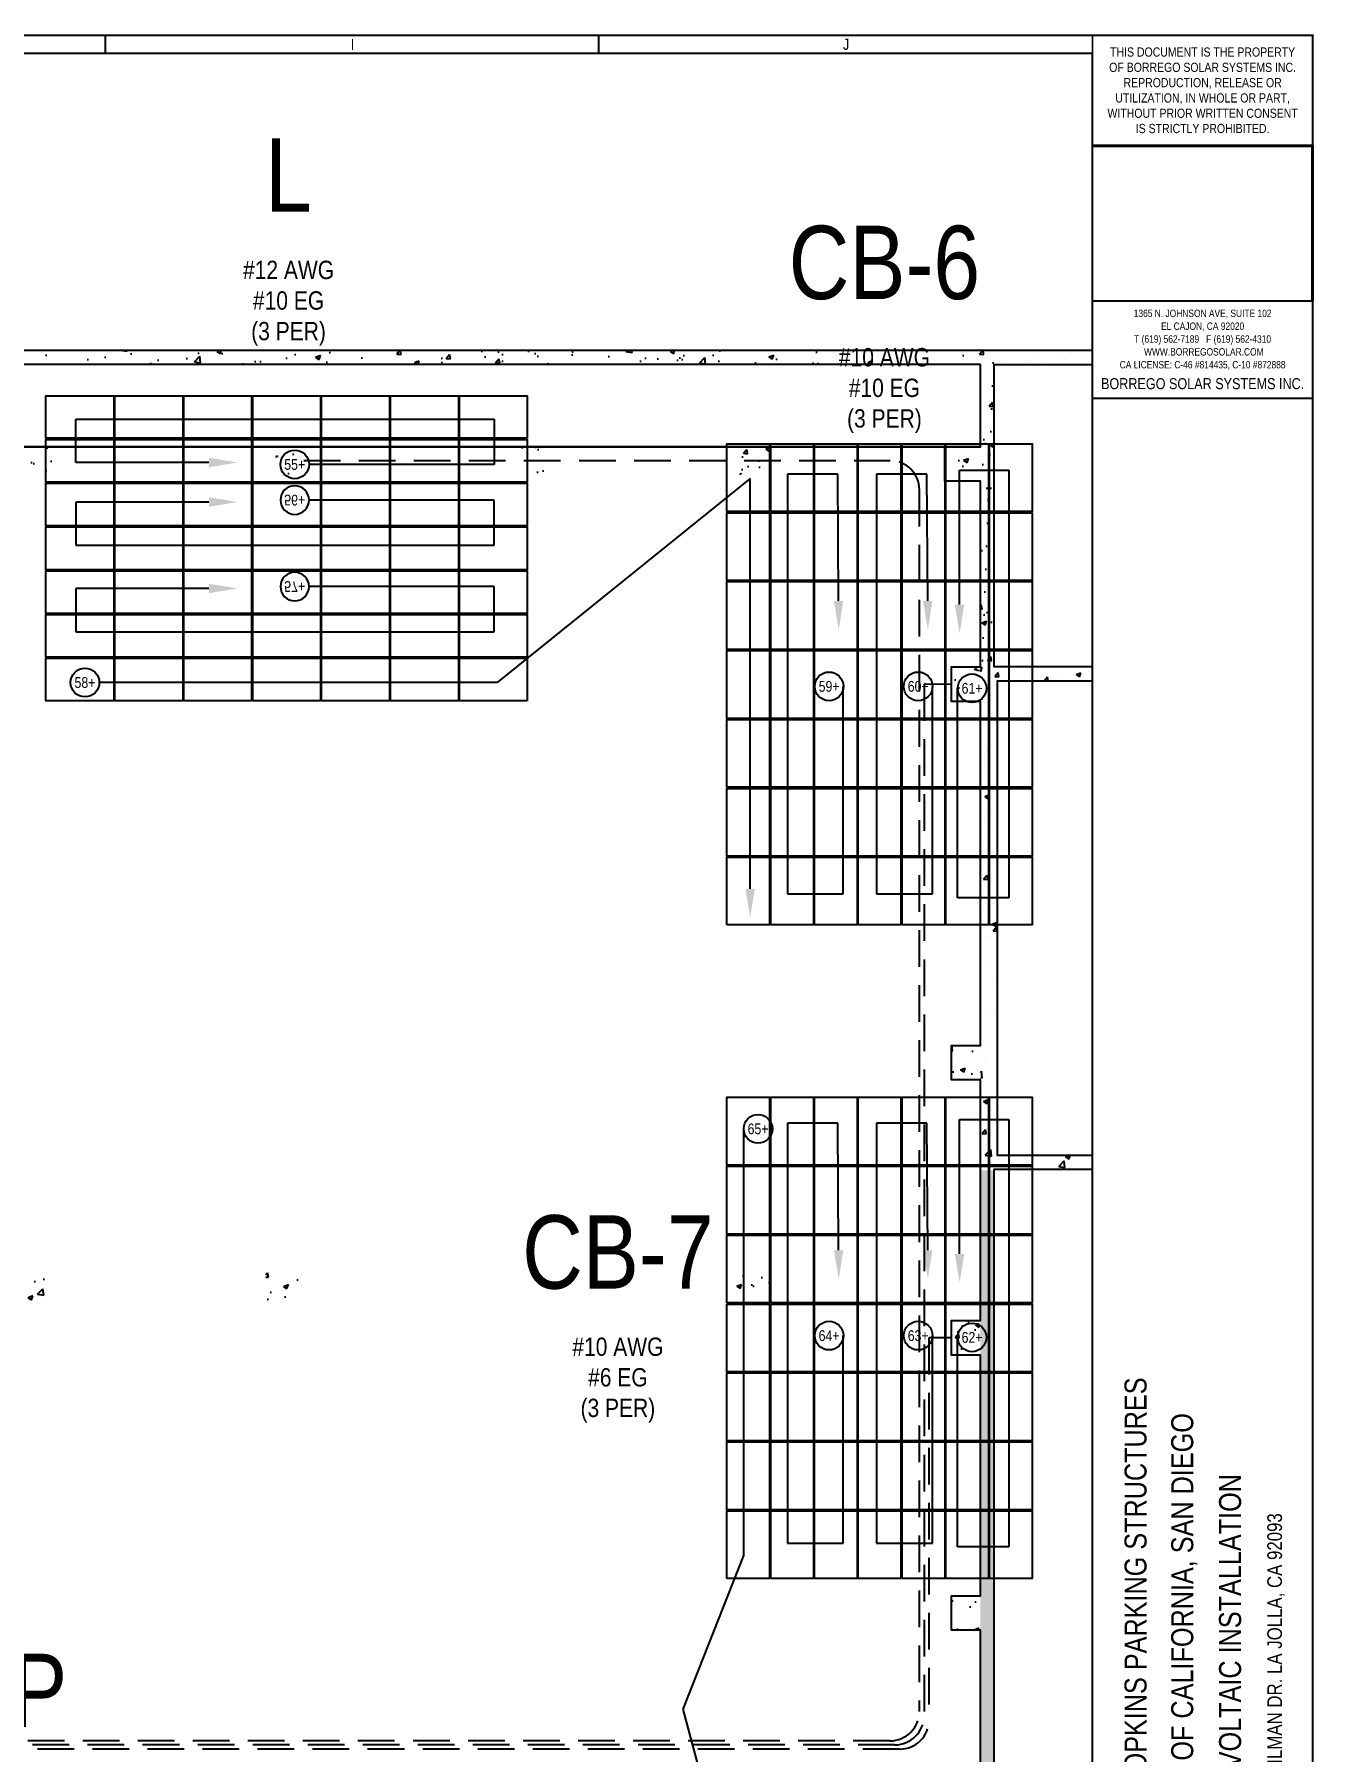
# Model space of a CAD drawing. Header units: inches. Extents: x 0.3 to 35.5, y 0.2 to 23.5.
# Drawn here: x 26.8 to 35.51, y 11.81 to 23.51 of the extents above; entities that cross this region are included whole.
import ezdxf
from ezdxf import colors
from ezdxf.entities.mleader import LeaderData, LeaderLine
from ezdxf.enums import TextEntityAlignment as Align
from ezdxf.math import Vec2, Vec3

# ---------------------------------------------------------------- set-up
doc = ezdxf.new("R2010")
doc.units = ezdxf.units.IN
doc.header["$MEASUREMENT"] = 0
doc.linetypes.add('HIDDEN', pattern=[0.375, 0.25, -0.125])
for name, color, linetype in [('$AUDIT_BAD_LAYER1', 7, 'Continuous'), ('772-1$0$A-AREA', 9, 'Continuous'), ('772-1$0$A-WALL-PATT', 8, 'Continuous'), ('A - Level 1', 7, 'Continuous'), ('AN - Text', 7, 'Continuous'), ('BS Title Block 24 x 36$0$TITLEBLOCK', 7, 'Continuous'), ('E-STRINGS', 62, 'Continuous'), ('MODULES', 1, 'Continuous')]:
    doc.layers.add(name, color=color, linetype=linetype)
doc.layers.add('E - Conduit', color=7, linetype='HIDDEN', lineweight=25)
doc.styles.add('Arial Narrow', font='ARIALN.TTF', dxfattribs={"height": 1})
doc.styles.add('Borrego', font='ARIALN.TTF')
doc.styles.add('Borrego 8th NO-ANNO', font='ARIALN.TTF')
doc.styles.add('BS Title Block 24 x 36$0$Borrego', font='ARIALN.TTF')
doc.styles.get("Standard").update_dxf_attribs({"font": 'ARIAL.TTF'})
picture_1 = doc.add_image_def('image1.tif', size_in_pixel=(1233, 872))
pattern_1 = [(50, (5.9374, 24.06752), (0.3362157, -0.029415), [0.0351563, -0.3867188]), (355, (5.9374, 24.06752), (-0.0650397, 0.35259), [0.028125, -0.309375]), (100.4514, (5.96543, 24.06507), (0.2711763, 0.3231748), [0.0298782, -0.3286604]), (46.1842, (5.9374, 24.16127), (0.500269, -0.077587), [0.052734, -0.580078]), (96.6356, (5.9791, 24.1548), (0.438123, 0.456618), [0.044817, -0.4929905]), (351.1842, (5.9374, 24.16127), (0.438123, 0.456618), [0.0421875, -0.4640625]), (21, (5.98428, 24.13783), (0.2798002, -0.1887276), [0.0351563, -0.3867188]), (326, (5.9843, 24.13783), (0.114054, 0.339914), [0.028125, -0.309375]), (71.4514, (6.0076, 24.1221), (0.3938544, 0.1511862), [0.0298782, -0.3286604]), (37.5, (5.93741, 24.06752), (0.00569993, 0.156044), [0, -0.305625, 0, -0.3140625, 0, -0.3105469]), (7.5, (5.93741, 24.06752), (0.12331385, 0.1848805), [0, -0.1790625, 0, -0.29859375, 0, -0.1183594]), (327.5, (5.83288, 24.06752), (0.25022927, -0.0105726), [0, -0.1171875, 0, -0.365625, 0, -0.4851563]), (317.5, (5.786, 24.06752), (0.2733685, 0.0469242), [0, -0.1523438, 0, -0.2428125, 0, -0.3445313])]
pattern_2 = [(50, (-7.09443, -6.13496), (0.3362157, -0.029415), [0.0351563, -0.3867188]), (355, (-7.09443, -6.13496), (-0.0650397, 0.35259), [0.028125, -0.309375]), (100.4514, (-7.06642, -6.1374), (0.2711763, 0.3231748), [0.0298782, -0.3286604]), (46.1842, (-7.09443, -6.0412), (0.5002692, -0.077587), [0.0527344, -0.580078]), (96.6356, (-7.05275, -6.0477), (0.438123, 0.456618), [0.0448173, -0.4929905]), (351.1842, (-7.09443, -6.0412), (0.438123, 0.456618), [0.0421875, -0.4640625]), (21, (-7.04756, -6.06465), (0.2798002, -0.1887276), [0.0351563, -0.3867188]), (326, (-7.04756, -6.06465), (0.114054, 0.339914), [0.028125, -0.309375]), (71.4514, (-7.02424, -6.08038), (0.3938544, 0.1511862), [0.0298782, -0.3286604]), (37.5, (-7.09443, -6.13496), (0.00569993, 0.156044), [0, -0.305625, 0, -0.3140625, 0, -0.3105469]), (7.5, (-7.09443, -6.13496), (0.12331385, 0.1848805), [0, -0.1790625, 0, -0.29859375, 0, -0.1183594]), (327.5, (-7.19897, -6.13496), (0.25022927, -0.0105726), [0, -0.1171875, 0, -0.365625, 0, -0.48515625]), (317.5, (-7.24584, -6.13496), (0.2733685, 0.0469242), [0, -0.1523438, 0, -0.2428125, 0, -0.3445313])]

# ---------------------------------------------------------------- blocks, each defined once
blk = doc.blocks.new('_TagCircle')
at = {"layer": 'E-STRINGS', "linetype": 'ByBlock', "lineweight": -2}
blk.add_circle((0, 0), 0.125, dxfattribs=at)
at = {"layer": 'E-STRINGS', "style": 'Arial Narrow'}
blk.add_attdef('TAGNUMBER', text='', height=0.09375, dxfattribs=at).set_placement((0, -0.046875), align=Align.CENTER)
blk = doc.blocks.new('*E147')
at = {"layer": '772-1$0$A-WALL-PATT'}
h = blk.add_hatch(dxfattribs=at)
h.set_pattern_fill('AR-CONC', color=256, scale=0.046875, style=0)
h.set_pattern_definition(pattern_1)
h.paths.add_polyline_path([(32.07, 20.879), (25.16, 20.879), (25.16, 20.785), (32.07, 20.785)])
h = blk.add_hatch(dxfattribs=at)
h.set_pattern_fill('AR-CONC', color=256, scale=0.046875, style=0)
h.set_pattern_definition(pattern_1)
h.paths.add_polyline_path([(32.07, 20.778), (31.977, 20.778), (31.977, 18.73), (32.07, 18.73)])
h = blk.add_hatch(dxfattribs=at)
h.set_pattern_fill('AR-CONC', color=256, scale=0.046875, style=0)
h.set_pattern_definition(pattern_2)
h.paths.add_polyline_path([(25.414, 20.223), (25.414, 20.035), (25.648, 20.035), (25.648, 20.223)])
h = blk.add_hatch(dxfattribs=at)
h.set_pattern_fill('AR-CONC', color=256, scale=0.046875, style=0)
h.set_pattern_definition(pattern_2)
h.paths.add_polyline_path([(27.367, 20.035), (27.367, 20.223), (27.133, 20.223), (27.133, 20.035)])
h = blk.add_hatch(dxfattribs=at)
h.set_pattern_fill('AR-CONC', color=256, scale=0.046875, style=0)
h.set_pattern_definition(pattern_2)
h.paths.add_polyline_path([(28.852, 20.035), (29.086, 20.035), (29.086, 20.223), (28.852, 20.223)])
h = blk.add_hatch(dxfattribs=at)
h.set_pattern_fill('AR-CONC', color=256, scale=0.046875, style=0)
h.set_pattern_definition(pattern_2)
h.paths.add_polyline_path([(30.305, 20.223), (30.305, 20.035), (30.539, 20.035), (30.539, 20.223)])
h = blk.add_hatch(dxfattribs=at)
h.set_pattern_fill('AR-CONC', color=256, scale=0.046875, style=0)
h.set_pattern_definition(pattern_2)
h.paths.add_polyline_path([(31.734, 19.988), (31.969, 19.988), (31.969, 20.223), (31.734, 20.223)])
h = blk.add_hatch(dxfattribs=at)
h.set_pattern_fill('AR-CONC', color=256, scale=0.046875, style=0)
h.set_pattern_definition(pattern_2)
h.paths.add_polyline_path([(31.969, 18.723), (31.781, 18.723), (31.781, 18.488), (31.969, 18.488)])
h = blk.add_hatch(dxfattribs=at)
h.set_pattern_fill('AR-CONC', color=256, scale=0.046875, style=0)
h.set_pattern_definition(pattern_2)
h.paths.add_polyline_path([(31.781, 15.91), (31.969, 15.91), (31.969, 16.145), (31.781, 16.145)])
h = blk.add_hatch(dxfattribs=at)
h.set_pattern_fill('AR-CONC', color=256, scale=0.046875, style=0)
h.set_pattern_definition(pattern_1)
edge = h.paths.add_edge_path()
edge.add_line((32.07, 15.293), (32.07, 3.926))
edge.add_line((32.07, 3.926), (31.977, 3.926))
edge.add_line((31.977, 3.926), (31.977, 15.293))
h = blk.add_hatch(dxfattribs=at)
h.set_pattern_fill('AR-CONC', color=256, scale=0.046875, style=0)
h.set_pattern_definition(pattern_2)
h.paths.add_polyline_path([(25.438, 14.41), (25.625, 14.41), (25.625, 14.598), (25.438, 14.598)])
h = blk.add_hatch(dxfattribs=at)
h.set_pattern_fill('AR-CONC', color=256, scale=0.046875, style=0)
h.set_pattern_definition(pattern_2)
h.paths.add_polyline_path([(27.391, 14.41), (27.391, 14.598), (27.109, 14.598), (27.109, 14.41)])
h = blk.add_hatch(dxfattribs=at)
h.set_pattern_fill('AR-CONC', color=256, scale=0.046875, style=0)
h.set_pattern_definition(pattern_2)
h.paths.add_polyline_path([(30.563, 14.41), (30.563, 14.598), (30.281, 14.598), (30.281, 14.41)])
h = blk.add_hatch(dxfattribs=at)
h.set_pattern_fill('AR-CONC', color=256, scale=0.046875, style=0)
h.set_pattern_definition(pattern_2)
h.paths.add_polyline_path([(31.969, 14.27), (31.781, 14.27), (31.781, 14.035), (31.969, 14.035)])
h = blk.add_hatch(dxfattribs=at)
h.set_pattern_fill('AR-CONC', color=256, scale=0.046875, style=0)
h.set_pattern_definition(pattern_2)
h.paths.add_polyline_path([(31.781, 12.395), (31.781, 12.16), (31.969, 12.16), (31.969, 12.395)])
at = {"layer": '772-1$0$A-AREA', "elevation": 0}
for points in [[(32.741, 20.879), (2.25, 20.879)], [(0, 2.504), (27.242, 2.504), (27.242, 3.043), (30.563, 3.043), (30.563, 4.684), (30.539, 4.684), (30.539, 4.824), (31.781, 4.824), (31.781, 4.66), (32.07, 4.66), (32.07, 15.301), (32.741, 15.301)], [(32.741, 18.723), (32.07, 18.723), (32.07, 20.785), (32.741, 20.785)], [(31.977, 10.52), (31.977, 12.16), (31.781, 12.16), (31.781, 12.395), (31.977, 12.395), (31.977, 14.035), (31.781, 14.035), (31.781, 14.27), (31.977, 14.27), (31.977, 15.91), (31.781, 15.91), (31.781, 16.145), (31.977, 16.145), (31.977, 18.488), (31.781, 18.488), (31.781, 18.723), (31.977, 18.723), (31.977, 19.988), (31.734, 19.988), (31.734, 20.223), (31.977, 20.223), (31.977, 20.223), (23.672, 20.223)], [(32.741, 15.395), (32.094, 15.395), (32.094, 18.629), (32.741, 18.629)]]:
    blk.add_lwpolyline(points, dxfattribs=at)
blk.add_lwpolyline([(18.198, 20.785), (18.149, 20.223), (31.977, 20.223), (31.977, 20.785)], close=True, dxfattribs=at)
at = {"layer": '772-1$0$A-WALL-PATT'}
for p, q in [((32.36, 20.833, 0), (32.36, 20.833, 0)), ((32.597, 20.863, 0), (32.597, 20.863, 0)), ((32.67, 20.847, 0), (32.67, 20.847, 0)), ((32.119, 20.8, 0), (32.119, 20.8, 0)), ((32.323, 20.795, 0), (32.323, 20.795, 0)), ((32.397, 20.8, 0), (32.397, 20.8, 0)), ((32.501, 20.819, 0), (32.501, 20.819, 0)), ((31.977, 18.716, 0), (31.988, 18.721, 0)), ((31.977, 18.694, 0), (31.979, 18.693, 0)), ((31.979, 18.693, 0), (31.988, 18.721, 0)), ((32.04, 18.616, 0), (32.04, 18.616, 0)), ((32.075, 18.659, 0), (32.098, 18.686, 0)), ((32.075, 18.659, 0), (32.103, 18.656, 0)), ((32.103, 18.656, 0), (32.098, 18.686, 0)), ((32.28, 18.649, 0), (32.28, 18.649, 0)), ((32.411, 18.629, 0), (32.434, 18.656, 0)), ((32.411, 18.629, 0), (32.415, 18.629, 0)), ((32.439, 18.629, 0), (32.434, 18.656, 0)), ((32.517, 18.679, 0), (32.517, 18.679, 0)), ((32.629, 18.671, 0), (32.662, 18.683, 0)), ((32.629, 18.671, 0), (32.653, 18.655, 0)), ((32.653, 18.655, 0), (32.662, 18.683, 0)), ((32.671, 18.649, 0), (32.671, 18.649, 0)), ((32.046, 18.531, 0), (32.046, 18.531, 0)), ((32.08, 18.571, 0), (32.08, 18.571, 0)), ((32.006, 18.481, 0), (32.006, 18.481, 0)), ((32.034, 18.46, 0), (32.034, 18.46, 0)), ((32.028, 18.304, 0), (32.028, 18.304, 0)), ((32.023, 18.148, 0), (32.023, 18.148, 0)), ((32.024, 18.168, 0), (32.024, 18.168, 0)), ((32.006, 18.055, 0), (32.006, 18.055, 0)), ((32.013, 18.105, 0), (32.013, 18.105, 0)), ((32.017, 17.992, 0), (32.017, 17.992, 0)), ((32, 17.886, 0), (32, 17.886, 0)), ((32.005, 17.888, 0), (32.005, 17.888, 0)), ((32.007, 17.84, 0), (32.04, 17.852, 0)), ((32.007, 17.84, 0), (32.031, 17.824, 0)), ((32.011, 17.836, 0), (32.011, 17.836, 0)), ((32.031, 17.824, 0), (32.04, 17.852, 0)), ((32.005, 17.68, 0), (32.005, 17.68, 0)), ((32.054, 17.724, 0), (32.054, 17.724, 0)), ((32.022, 17.574, 0), (32.022, 17.574, 0)), ((32.079, 17.617, 0), (32.079, 17.617, 0)), ((32, 17.524, 0), (32, 17.524, 0)), ((31.986, 17.379, 0), (31.986, 17.379, 0)), ((31.994, 17.367, 0), (31.994, 17.367, 0)), ((31.98, 17.209, 0), (31.98, 17.209, 0)), ((31.988, 17.211, 0), (31.988, 17.211, 0)), ((31.999, 17.278, 0), (32.022, 17.305, 0)), ((31.999, 17.278, 0), (32.027, 17.275, 0)), ((32.003, 17.294, 0), (32.003, 17.294, 0)), ((32.027, 17.275, 0), (32.022, 17.305, 0)), ((31.983, 17.055, 0), (31.983, 17.055, 0)), ((31.993, 17.076, 0), (31.993, 17.076, 0)), ((32.021, 16.98, 0), (32.021, 16.98, 0)), ((32.059, 16.971, 0), (32.092, 16.984, 0)), ((32.059, 16.971, 0), (32.082, 16.956, 0)), ((32.082, 16.956, 0), (32.092, 16.984, 0)), ((31.977, 16.899, 0), (31.977, 16.899, 0)), ((32.028, 16.878, 0), (32.028, 16.878, 0)), ((32.051, 16.89, 0), (32.051, 16.89, 0)), ((32.064, 16.925, 0), (32.087, 16.952, 0)), ((32.064, 16.925, 0), (32.092, 16.923, 0)), ((32.092, 16.923, 0), (32.087, 16.952, 0)), ((31.977, 16.643, 0), (31.978, 16.644, 0)), ((31.977, 16.64, 0), (31.978, 16.644, 0)), ((32.002, 16.701, 0), (32.002, 16.701, 0)), ((32.059, 16.588, 0), (32.059, 16.588, 0)), ((32.078, 16.547, 0), (32.078, 16.547, 0)), ((32.02, 16.387, 0), (32.02, 16.387, 0)), ((32.072, 16.378, 0), (32.072, 16.378, 0)), ((32.026, 16.162, 0), (32.026, 16.162, 0)), ((32, 16.107, 0), (32, 16.107, 0)), ((32.003, 16.031, 0), (32.003, 16.031, 0)), ((31.977, 15.96, 0), (31.985, 15.969, 0)), ((31.977, 15.926, 0), (31.99, 15.924, 0)), ((31.99, 15.924, 0), (31.985, 15.969, 0)), ((31.997, 15.763, 0), (32.03, 15.775, 0)), ((31.997, 15.763, 0), (32.02, 15.747, 0)), ((32.018, 15.793, 0), (32.018, 15.793, 0)), ((32.02, 15.747, 0), (32.03, 15.775, 0)), ((32.052, 15.7, 0), (32.052, 15.7, 0)), ((31.988, 15.544, 0), (32.011, 15.571, 0)), ((32.016, 15.542, 0), (32.011, 15.571, 0)), ((32.091, 15.674, 0), (32.091, 15.674, 0)), ((31.988, 15.544, 0), (32.016, 15.542, 0)), ((31.999, 15.514, 0), (31.999, 15.514, 0)), ((32.046, 15.531, 0), (32.046, 15.531, 0)), ((31.998, 15.436, 0), (31.998, 15.436, 0)), ((32.01, 15.396, 0), (32.047, 15.435, 0)), ((32.01, 15.396, 0), (32.052, 15.39, 0)), ((32.052, 15.39, 0), (32.047, 15.435, 0)), ((32.1, 15.369, 0), (32.1, 15.369, 0)), ((32.161, 15.372, 0), (32.161, 15.372, 0)), ((32.511, 15.319, 0), (32.547, 15.357, 0)), ((32.552, 15.312, 0), (32.547, 15.357, 0)), ((32.556, 15.385, 0), (32.58, 15.395, 0)), ((32.556, 15.385, 0), (32.58, 15.37, 0)), ((32.58, 15.37, 0), (32.588, 15.395, 0)), ((32.511, 15.319, 0), (32.552, 15.312, 0))]:
    blk.add_line(p, q, dxfattribs=at)
blk = doc.blocks.new('BS Title Block 24 x 36')
at = {"layer": 'BS Title Block 24 x 36$0$TITLEBLOCK'}
blk.add_line((-1.5, 23.25), (-1.5, 23.25), dxfattribs=at)
at = {"layer": 'BS Title Block 24 x 36$0$TITLEBLOCK', "const_width": 0.0125}
for points in [[(-1.5, 0), (0, 0), (0, 23.25), (-1.5, 23.25)], [(0, 0), (-1.5, 0), (-1.5, 23.25), (0, 23.25)]]:
    blk.add_lwpolyline(points, close=True, dxfattribs=at)
for points in [[(-1.5, 22.5), (0, 22.5)], [(-1.5, 21.439), (0, 21.439)], [(-1.5, 20.777), (0, 20.777)]]:
    blk.add_lwpolyline(points, dxfattribs=at)
at = {"layer": 'BS Title Block 24 x 36$0$TITLEBLOCK', "insert": (-0.75, 22.875), "char_height": 0.0625, "width": 1.34656, "attachment_point": 5, "style": 'BS Title Block 24 x 36$0$Borrego'}
blk.add_mtext('THIS DOCUMENT IS THE PROPERTY OF BORREGO SOLAR SYSTEMS INC. REPRODUCTION, RELEASE OR UTILIZATION, IN WHOLE OR PART, WITHOUT PRIOR WRITTEN CONSENT IS STRICTLY PROHIBITED.', dxfattribs=at)
at = {"layer": 'BS Title Block 24 x 36$0$TITLEBLOCK', "line_spacing_factor": 1.05, "style": 'BS Title Block 24 x 36$0$Borrego'}
for s, insert, char_height, width, attachment_point in [('1365 N. JOHNSON AVE, SUITE 102\\PEL CAJON, CA 92020\\PT (619) 562-7189   F (619) 562-4310\\P WWW.BORREGOSOLAR.COM\\PCA LICENSE: C-46 #814435, C-10 #872888  ', (-0.75, 21.176), 0.05, 1.5, 5), ('BORREGO SOLAR SYSTEMS INC.', (-0.75, 20.914), 0.075, 1.75, 2)]:
    blk.add_mtext(s, dxfattribs=dict(at, insert=insert, char_height=char_height, width=width, attachment_point=attachment_point))
at = {"layer": 'BS Title Block 24 x 36$0$TITLEBLOCK', "width": 4.25, "attachment_point": 5, "rotation": 90, "style": 'BS Title Block 24 x 36$0$Borrego'}
for s, insert, char_height in [('GILMAN AND HOPKINS PARKING STRUCTURES', (-1.206, 12.139), 0.15), ('UNIVERSITY OF CALIFORNIA, SAN DIEGO', (-0.875, 12.139), 0.15), ('PHOTOVOLTAIC INSTALLATION', (-0.562, 12.139), 0.15), ('9500 GILMAN DR. LA JOLLA, CA 92093', (-0.25, 12.139), 0.1)]:
    blk.add_mtext(s, dxfattribs=dict(at, insert=insert, char_height=char_height))
image = blk.add_image(picture_1, insert=(-1.5, 21.439), size_in_units=(1.493, 1.056))
image.dxf.flags = 7
at = {"layer": 'BS Title Block 24 x 36$0$TITLEBLOCK'}
image = blk.add_image(picture_1, insert=(-1.5, 21.439), size_in_units=(1.5, 1.061), dxfattribs=at)
image.dxf.flags = 11
blk = doc.blocks.new('Border 24 x 36')
at = {"layer": '$AUDIT_BAD_LAYER1'}
for p, q in [((27.4, 23.5), (27.4, 23.625)), ((30.762, 23.5), (30.762, 23.625)), ((34.125, 23.5), (0.5, 23.5))]:
    blk.add_line(p, q, dxfattribs=at)
at = {"layer": '$AUDIT_BAD_LAYER1', "const_width": 0.0125}
blk.add_lwpolyline([(0.375, 0.375), (35.625, 0.375), (35.625, 23.625), (0.375, 23.625)], close=True, dxfattribs=at)
at = {"layer": '$AUDIT_BAD_LAYER1', "char_height": 0.075, "width": 0.18967, "attachment_point": 5, "style": 'Borrego'}
for s, insert in [('I', (29.083, 23.563)), ('J', (32.446, 23.563))]:
    blk.add_mtext(s, dxfattribs=dict(at, insert=insert))

msp = doc.modelspace()

# ---------------------------------------------------------------- linework, layer by layer
at = {"layer": 'AN - Text', "linetype": 'Continuous'}
msp.add_lwpolyline([(0.381, 0.256), (34.006, 0.256), (34.006, 23.381), (0.381, 23.381)], close=True, dxfattribs=at)
at = {"layer": 'E - Conduit'}
for p, q in [((28.632, 20.608, 0), (32.626, 20.608, 0)), ((32.825, 20.409, 0), (32.825, 12.085, 0)), ((33.046, 19.083), (32.859, 19.085, 0)), ((32.859, 19.085, 0), (32.859, 12.058, 0)), ((33.046, 14.632, 0), (32.891, 14.632, 0)), ((32.891, 14.632, 0), (32.891, 12.029, 0)), ((32.692, 11.829, 0), (8.426, 11.829, 0)), ((32.659, 11.859, 0), (8.449, 11.859, 0)), ((32.626, 11.885, 0), (11.209, 11.885, 0))]:
    msp.add_line(p, q, dxfattribs=at)
for centre, start, end in [((32.626, 20.409, 0), 0, 90), ((32.626, 12.085, 0), 270, 0), ((32.659, 12.058, 0), 270, 0), ((32.692, 12.029, 0), 270, 0)]:
    msp.add_arc(centre, 0.2, start, end, dxfattribs=at)
at = {"layer": 'MODULES', "elevation": 0}
for points in [[(27.337, 20.76), (26.875, 20.76), (26.875, 21.05), (27.337, 21.05)], [(27.807, 20.76), (27.345, 20.76), (27.345, 21.05), (27.807, 21.05)], [(28.276, 20.76), (27.814, 20.76), (27.814, 21.05), (28.276, 21.05)], [(28.746, 20.76), (28.284, 20.76), (28.284, 21.05), (28.746, 21.05)], [(29.215, 20.76), (28.753, 20.76), (28.753, 21.05), (29.215, 21.05)], [(29.685, 20.76), (29.223, 20.76), (29.223, 21.05), (29.685, 21.05)], [(30.154, 20.76), (29.693, 20.76), (29.693, 21.05), (30.154, 21.05)], [(27.337, 20.462), (26.875, 20.462), (26.875, 20.752), (27.337, 20.752)], [(27.807, 20.462), (27.345, 20.462), (27.345, 20.752), (27.807, 20.752)], [(28.276, 20.462), (27.814, 20.462), (27.814, 20.752), (28.276, 20.752)], [(28.746, 20.462), (28.284, 20.462), (28.284, 20.752), (28.746, 20.752)], [(29.215, 20.462), (28.753, 20.462), (28.753, 20.752), (29.215, 20.752)], [(29.685, 20.462), (29.223, 20.462), (29.223, 20.752), (29.685, 20.752)], [(30.154, 20.462), (29.693, 20.462), (29.693, 20.752), (30.154, 20.752)], [(27.337, 20.163), (26.875, 20.163), (26.875, 20.454), (27.337, 20.454)], [(27.807, 20.163), (27.345, 20.163), (27.345, 20.454), (27.807, 20.454)], [(28.276, 20.163), (27.814, 20.163), (27.814, 20.454), (28.276, 20.454)], [(28.746, 20.163), (28.284, 20.163), (28.284, 20.454), (28.746, 20.454)], [(29.215, 20.163), (28.753, 20.163), (28.753, 20.454), (29.215, 20.454)], [(29.685, 20.163), (29.223, 20.163), (29.223, 20.454), (29.685, 20.454)], [(30.154, 20.163), (29.693, 20.163), (29.693, 20.454), (30.154, 20.454)], [(27.337, 19.865), (26.875, 19.865), (26.875, 20.156), (27.337, 20.156)], [(27.807, 19.865), (27.345, 19.865), (27.345, 20.156), (27.807, 20.156)], [(28.276, 19.865), (27.814, 19.865), (27.814, 20.156), (28.276, 20.156)], [(28.746, 19.865), (28.284, 19.865), (28.284, 20.156), (28.746, 20.156)], [(29.215, 19.865), (28.753, 19.865), (28.753, 20.156), (29.215, 20.156)], [(29.685, 19.865), (29.223, 19.865), (29.223, 20.156), (29.685, 20.156)], [(30.154, 19.865), (29.693, 19.865), (29.693, 20.156), (30.154, 20.156)], [(27.337, 19.567), (26.875, 19.567), (26.875, 19.857), (27.337, 19.857)], [(27.807, 19.567), (27.345, 19.567), (27.345, 19.857), (27.807, 19.857)], [(28.276, 19.567), (27.814, 19.567), (27.814, 19.857), (28.276, 19.857)], [(28.746, 19.567), (28.284, 19.567), (28.284, 19.857), (28.746, 19.857)], [(29.215, 19.567), (28.753, 19.567), (28.753, 19.857), (29.215, 19.857)], [(29.685, 19.567), (29.223, 19.567), (29.223, 19.857), (29.685, 19.857)], [(30.154, 19.567), (29.693, 19.567), (29.693, 19.857), (30.154, 19.857)], [(27.337, 19.269), (26.875, 19.269), (26.875, 19.559), (27.337, 19.559)], [(27.807, 19.269), (27.345, 19.269), (27.345, 19.559), (27.807, 19.559)], [(28.276, 19.269), (27.814, 19.269), (27.814, 19.559), (28.276, 19.559)], [(28.746, 19.269), (28.284, 19.269), (28.284, 19.559), (28.746, 19.559)], [(29.215, 19.269), (28.753, 19.269), (28.753, 19.559), (29.215, 19.559)], [(29.685, 19.269), (29.223, 19.269), (29.223, 19.559), (29.685, 19.559)], [(30.154, 19.269), (29.693, 19.269), (29.693, 19.559), (30.154, 19.559)], [(27.337, 18.971), (26.875, 18.971), (26.875, 19.261), (27.337, 19.261)], [(27.807, 18.971), (27.345, 18.971), (27.345, 19.261), (27.807, 19.261)], [(28.276, 18.971), (27.814, 18.971), (27.814, 19.261), (28.276, 19.261)], [(28.746, 18.971), (28.284, 18.971), (28.284, 19.261), (28.746, 19.261)], [(29.215, 18.971), (28.753, 18.971), (28.753, 19.261), (29.215, 19.261)], [(29.685, 18.971), (29.223, 18.971), (29.223, 19.261), (29.685, 19.261)], [(30.154, 18.971), (29.693, 18.971), (29.693, 19.261), (30.154, 19.261)]]:
    msp.add_lwpolyline(points, close=True, dxfattribs=at)
at = {"layer": 'MODULES'}
for points in [[(31.515, 20.261), (31.515, 20.723), (31.806, 20.723), (31.806, 20.261)], [(31.814, 20.261), (31.814, 20.723), (32.104, 20.723), (32.104, 20.261)], [(32.112, 20.261), (32.112, 20.723), (32.402, 20.723), (32.402, 20.261)], [(32.41, 20.261), (32.41, 20.723), (32.7, 20.723), (32.7, 20.261)], [(32.708, 20.261), (32.708, 20.723), (32.999, 20.723), (32.999, 20.261)], [(33.006, 20.261), (33.006, 20.723), (33.297, 20.723), (33.297, 20.261)], [(33.305, 20.261), (33.305, 20.723), (33.595, 20.723), (33.595, 20.261)], [(31.515, 19.792), (31.515, 20.253), (31.806, 20.253), (31.806, 19.792)], [(31.814, 19.792), (31.814, 20.253), (32.104, 20.253), (32.104, 19.792)], [(32.112, 19.792), (32.112, 20.253), (32.402, 20.253), (32.402, 19.792)], [(32.41, 19.792), (32.41, 20.253), (32.7, 20.253), (32.7, 19.792)], [(32.708, 19.792), (32.708, 20.253), (32.999, 20.253), (32.999, 19.792)], [(33.006, 19.792), (33.006, 20.253), (33.297, 20.253), (33.297, 19.792)], [(33.305, 19.792), (33.305, 20.253), (33.595, 20.253), (33.595, 19.792)], [(31.515, 19.322), (31.515, 19.784), (31.806, 19.784), (31.806, 19.322)], [(31.814, 19.322), (31.814, 19.784), (32.104, 19.784), (32.104, 19.322)], [(32.112, 19.322), (32.112, 19.784), (32.402, 19.784), (32.402, 19.322)], [(32.41, 19.322), (32.41, 19.784), (32.7, 19.784), (32.7, 19.322)], [(32.708, 19.322), (32.708, 19.784), (32.999, 19.784), (32.999, 19.322)], [(33.006, 19.322), (33.006, 19.784), (33.297, 19.784), (33.297, 19.322)], [(33.305, 19.322), (33.305, 19.784), (33.595, 19.784), (33.595, 19.322)], [(31.515, 18.852), (31.515, 19.314), (31.806, 19.314), (31.806, 18.852)], [(31.814, 18.852), (31.814, 19.314), (32.104, 19.314), (32.104, 18.852)], [(32.112, 18.852), (32.112, 19.314), (32.402, 19.314), (32.402, 18.852)], [(32.41, 18.852), (32.41, 19.314), (32.7, 19.314), (32.7, 18.852)], [(32.708, 18.852), (32.708, 19.314), (32.999, 19.314), (32.999, 18.852)], [(33.006, 18.852), (33.006, 19.314), (33.297, 19.314), (33.297, 18.852)], [(33.305, 18.852), (33.305, 19.314), (33.595, 19.314), (33.595, 18.852)], [(31.515, 18.383), (31.515, 18.845), (31.806, 18.845), (31.806, 18.383)], [(31.814, 18.383), (31.814, 18.845), (32.104, 18.845), (32.104, 18.383)], [(32.112, 18.383), (32.112, 18.845), (32.402, 18.845), (32.402, 18.383)], [(32.41, 18.383), (32.41, 18.845), (32.7, 18.845), (32.7, 18.383)], [(32.708, 18.383), (32.708, 18.845), (32.999, 18.845), (32.999, 18.383)], [(33.006, 18.383), (33.006, 18.845), (33.297, 18.845), (33.297, 18.383)], [(33.305, 18.383), (33.305, 18.845), (33.595, 18.845), (33.595, 18.383)], [(31.515, 17.913), (31.515, 18.375), (31.806, 18.375), (31.806, 17.913)], [(31.814, 17.913), (31.814, 18.375), (32.104, 18.375), (32.104, 17.913)], [(32.112, 17.913), (32.112, 18.375), (32.402, 18.375), (32.402, 17.913)], [(32.41, 17.913), (32.41, 18.375), (32.7, 18.375), (32.7, 17.913)], [(32.708, 17.913), (32.708, 18.375), (32.999, 18.375), (32.999, 17.913)], [(33.006, 17.913), (33.006, 18.375), (33.297, 18.375), (33.297, 17.913)], [(33.305, 17.913), (33.305, 18.375), (33.595, 18.375), (33.595, 17.913)], [(31.515, 17.444), (31.515, 17.906), (31.806, 17.906), (31.806, 17.444)], [(31.814, 17.444), (31.814, 17.906), (32.104, 17.906), (32.104, 17.444)], [(32.112, 17.444), (32.112, 17.906), (32.402, 17.906), (32.402, 17.444)], [(32.41, 17.444), (32.41, 17.906), (32.7, 17.906), (32.7, 17.444)], [(32.708, 17.444), (32.708, 17.906), (32.999, 17.906), (32.999, 17.444)], [(33.006, 17.444), (33.006, 17.906), (33.297, 17.906), (33.297, 17.444)], [(33.305, 17.444), (33.305, 17.906), (33.595, 17.906), (33.595, 17.444)], [(31.515, 15.808), (31.515, 16.27), (31.806, 16.27), (31.806, 15.808)], [(31.814, 15.808), (31.814, 16.27), (32.104, 16.27), (32.104, 15.808)], [(32.112, 15.808), (32.112, 16.27), (32.402, 16.27), (32.402, 15.808)], [(32.41, 15.808), (32.41, 16.27), (32.7, 16.27), (32.7, 15.808)], [(32.708, 15.808), (32.708, 16.27), (32.999, 16.27), (32.999, 15.808)], [(33.006, 15.808), (33.006, 16.27), (33.297, 16.27), (33.297, 15.808)], [(33.305, 15.808), (33.305, 16.27), (33.595, 16.27), (33.595, 15.808)], [(31.515, 15.338), (31.515, 15.8), (31.806, 15.8), (31.806, 15.338)], [(31.814, 15.338), (31.814, 15.8), (32.104, 15.8), (32.104, 15.338)], [(32.112, 15.338), (32.112, 15.8), (32.402, 15.8), (32.402, 15.338)], [(32.41, 15.338), (32.41, 15.8), (32.7, 15.8), (32.7, 15.338)], [(32.708, 15.338), (32.708, 15.8), (32.999, 15.8), (32.999, 15.338)], [(33.006, 15.338), (33.006, 15.8), (33.297, 15.8), (33.297, 15.338)], [(33.305, 15.338), (33.305, 15.8), (33.595, 15.8), (33.595, 15.338)], [(31.515, 14.869), (31.515, 15.331), (31.806, 15.331), (31.806, 14.869)], [(31.814, 14.869), (31.814, 15.331), (32.104, 15.331), (32.104, 14.869)], [(32.112, 14.869), (32.112, 15.331), (32.402, 15.331), (32.402, 14.869)], [(32.41, 14.869), (32.41, 15.331), (32.7, 15.331), (32.7, 14.869)], [(32.708, 14.869), (32.708, 15.331), (32.999, 15.331), (32.999, 14.869)], [(33.006, 14.869), (33.006, 15.331), (33.297, 15.331), (33.297, 14.869)], [(33.305, 14.869), (33.305, 15.331), (33.595, 15.331), (33.595, 14.869)], [(31.515, 14.399), (31.515, 14.861), (31.806, 14.861), (31.806, 14.399)], [(31.814, 14.399), (31.814, 14.861), (32.104, 14.861), (32.104, 14.399)], [(32.112, 14.399), (32.112, 14.861), (32.402, 14.861), (32.402, 14.399)], [(32.41, 14.399), (32.41, 14.861), (32.7, 14.861), (32.7, 14.399)], [(32.708, 14.399), (32.708, 14.861), (32.999, 14.861), (32.999, 14.399)], [(33.006, 14.399), (33.006, 14.861), (33.297, 14.861), (33.297, 14.399)], [(33.305, 14.399), (33.305, 14.861), (33.595, 14.861), (33.595, 14.399)], [(31.515, 13.93), (31.515, 14.392), (31.806, 14.392), (31.806, 13.93)], [(31.814, 13.93), (31.814, 14.392), (32.104, 14.392), (32.104, 13.93)], [(32.112, 13.93), (32.112, 14.392), (32.402, 14.392), (32.402, 13.93)], [(32.41, 13.93), (32.41, 14.392), (32.7, 14.392), (32.7, 13.93)], [(32.708, 13.93), (32.708, 14.392), (32.999, 14.392), (32.999, 13.93)], [(33.006, 13.93), (33.006, 14.392), (33.297, 14.392), (33.297, 13.93)], [(33.305, 13.93), (33.305, 14.392), (33.595, 14.392), (33.595, 13.93)], [(31.515, 13.46), (31.515, 13.922), (31.806, 13.922), (31.806, 13.46)], [(31.814, 13.46), (31.814, 13.922), (32.104, 13.922), (32.104, 13.46)], [(32.112, 13.46), (32.112, 13.922), (32.402, 13.922), (32.402, 13.46)], [(32.41, 13.46), (32.41, 13.922), (32.7, 13.922), (32.7, 13.46)], [(32.708, 13.46), (32.708, 13.922), (32.999, 13.922), (32.999, 13.46)], [(33.006, 13.46), (33.006, 13.922), (33.297, 13.922), (33.297, 13.46)], [(33.305, 13.46), (33.305, 13.922), (33.595, 13.922), (33.595, 13.46)], [(31.515, 12.991), (31.515, 13.452), (31.806, 13.452), (31.806, 12.991)], [(31.814, 12.991), (31.814, 13.452), (32.104, 13.452), (32.104, 12.991)], [(32.112, 12.991), (32.112, 13.452), (32.402, 13.452), (32.402, 12.991)], [(32.41, 12.991), (32.41, 13.452), (32.7, 13.452), (32.7, 12.991)], [(32.708, 12.991), (32.708, 13.452), (32.999, 13.452), (32.999, 12.991)], [(33.006, 12.991), (33.006, 13.452), (33.297, 13.452), (33.297, 12.991)], [(33.305, 12.991), (33.305, 13.452), (33.595, 13.452), (33.595, 12.991)]]:
    msp.add_lwpolyline(points, close=True, dxfattribs=at)

# ---------------------------------------------------------------- block references
at = {"layer": '$AUDIT_BAD_LAYER1'}
for name, p in [('Border 24 x 36', (-0.119, -0.119)), ('BS Title Block 24 x 36', (35.506, 0.256))]:
    msp.add_blockref(name, p, dxfattribs=at)
at = {"layer": 'A - Level 1', "color": 7}
msp.add_blockref('*E147', (1.265, 0.479, 0), dxfattribs=at)

# ---------------------------------------------------------------- texts
at = {"layer": 'AN - Text', "char_height": 0.125, "width": 2.75194, "attachment_point": 5, "style": 'Borrego 8th NO-ANNO'}
for s, insert in [('{\\H4x;L}\\P#12 AWG\\P#10 EG\\P(3 PER)', (28.528, 22.097)), ('{\\H4x;CB-6}\\P#10 AWG\\P#10 EG\\P(3 PER)', (32.588, 21.502)), ('{\\H4x;CB-7}\\P#10 AWG\\P#6 EG\\P(3 PER)', (30.772, 14.76)), ('{\\H4x;P}\\P#10 AWG\\P#6 EG\\P(3 PER)', (26.829, 11.772))]:
    msp.add_mtext(s, dxfattribs=dict(at, insert=insert))

# ---------------------------------------------------------------- leaders
at = {"layer": 'E-STRINGS'}
ml = msp.add_multileader_block('Standard', dxfattribs=at)
ml.set_content('_TagCircle', color=256, scale=0.78125)
ml.set_attribute('TAGNUMBER', '55+', width=0)
ml.set_leader_properties(color=256, linetype='ByLayer', lineweight=-1)
ml.build(insert=Vec2(0, 0))
ml.multileader.update_dxf_attribs({"has_dogleg": 0, "has_text_frame": 1, "text_right_attachment_type": 6, "dogleg_length": 0, "arrow_head_size": 0.195, "scale": 100})
ctx = ml.context
ctx.base_point, ctx.scale, ctx.char_height, ctx.arrow_head_size, ctx.landing_gap_size, ctx.plane_origin = Vec3(28.472, 20.582), 100, 14.063, 0.195, 4.688, Vec3(28.18, 20.595)
ctx.right_attachment = 6
notes = []
notes.append((ctx, [(0, (1, 1, 0), (28.667, 20.582), (-1, 0), 0, [(0, [(28.18, 20.595), (27.078, 20.595), (27.078, 20.89), (29.93, 20.89), (29.93, 20.582)], 0, [])])]))
ctx.block.insert = Vec3(28.57, 20.582)
ml = msp.add_multileader_block('Standard', dxfattribs=at)
ml.set_content('_TagCircle', color=256, scale=0.78125)
ml.set_attribute('TAGNUMBER', '58+', width=0)
ml.set_leader_properties(color=256, linetype='ByLayer', lineweight=-1)
ml.build(insert=Vec2(0, 0))
ml.multileader.update_dxf_attribs({"has_dogleg": 0, "has_text_frame": 1, "text_right_attachment_type": 6, "dogleg_length": 0, "arrow_head_size": 0.195, "scale": 100})
ctx = ml.context
ctx.base_point, ctx.scale, ctx.char_height, ctx.arrow_head_size, ctx.landing_gap_size, ctx.plane_origin = Vec3(27.043, 19.096), 100, 14.063, 0.195, 4.688, Vec3(31.673, 17.495)
ctx.right_attachment = 6
notes.append((ctx, [(0, (1, 1, 0), (27.238, 19.096), (-1, 0), 0, [(0, [(31.673, 17.495), (31.673, 20.486), (29.949, 19.096)], 0, [])])]))
ctx.block.insert = Vec3(27.141, 19.096)
ml = msp.add_multileader_block('Standard', dxfattribs=at)
ml.set_content('_TagCircle', color=256, scale=0.78125)
ml.set_attribute('TAGNUMBER', '59+', width=0)
ml.set_leader_properties(color=256, linetype='ByLayer', lineweight=-1)
ml.build(insert=Vec2(0, 0))
ml.multileader.update_dxf_attribs({"has_dogleg": 0, "has_text_frame": 1, "text_right_attachment_type": 6, "dogleg_length": 0, "arrow_head_size": 0.195, "scale": 100})
ctx = ml.context
ctx.base_point, ctx.scale, ctx.char_height, ctx.arrow_head_size, ctx.landing_gap_size, ctx.plane_origin = Vec3(32.113, 19.07), 100, 14.063, 0.195, 4.688, Vec3(32.334, 19.857)
ctx.right_attachment = 6
notes.append((ctx, [(0, (1, 1, 0), (32.308, 19.07), (-1, 0), 0, [(0, [(32.277, 19.457), (32.27, 20.516), (31.928, 20.516), (31.928, 17.656), (32.308, 17.656)], 0, [])])]))
ctx.block.insert = Vec3(32.211, 19.07)
ml = msp.add_multileader_block('Standard', dxfattribs=at)
ml.set_content('_TagCircle', color=256, scale=0.78125)
ml.set_attribute('TAGNUMBER', '60+', width=0)
ml.set_leader_properties(color=256, linetype='ByLayer', lineweight=-1)
ml.build(insert=Vec2(0, 0))
ml.multileader.update_dxf_attribs({"has_dogleg": 0, "has_text_frame": 1, "text_right_attachment_type": 6, "dogleg_length": 0, "arrow_head_size": 0.195, "scale": 100})
ctx = ml.context
ctx.base_point, ctx.scale, ctx.char_height, ctx.arrow_head_size, ctx.landing_gap_size, ctx.plane_origin = Vec3(32.72, 19.07), 100, 14.063, 0.195, 4.688, Vec3(32.941, 19.857)
ctx.right_attachment = 6
notes.append((ctx, [(0, (1, 1, 0), (32.916, 19.07), (-1, 0), 0, [(0, [(32.884, 19.457), (32.878, 20.516), (32.535, 20.516), (32.535, 17.656), (32.916, 17.656)], 0, [])])]))
ctx.block.insert = Vec3(32.818, 19.07)
ml = msp.add_multileader_block('Standard', dxfattribs=at)
ml.set_content('_TagCircle', color=256, scale=0.78125)
ml.set_attribute('TAGNUMBER', '61+', width=0)
ml.set_leader_properties(color=256, linetype='ByLayer', lineweight=-1)
ml.build(insert=Vec2(0, 0))
ml.multileader.update_dxf_attribs({"has_dogleg": 0, "has_text_frame": 1, "text_right_attachment_type": 6, "dogleg_length": 0, "arrow_head_size": 0.195, "scale": 100})
ctx = ml.context
ctx.base_point, ctx.scale, ctx.char_height, ctx.arrow_head_size, ctx.landing_gap_size, ctx.plane_origin = Vec3(33.087, 19.057), 100, 14.063, 0.195, 4.688, Vec3(33.1, 19.432)
ctx.right_attachment = 6
notes.append((ctx, [(0, (1, 1, 0), (33.087, 19.057), (1, 0), 0, [(0, [(33.1, 19.432), (33.1, 20.542), (33.436, 20.542), (33.436, 17.63), (33.087, 17.63)], 0, [])])]))
ctx.block.insert = Vec3(33.185, 19.057)
ml = msp.add_multileader_block('Standard', dxfattribs=at)
ml.set_content('_TagCircle', color=256, scale=-0.78125)
ml.set_attribute('TAGNUMBER', '56+', width=0)
ml.set_leader_properties(color=256, linetype='ByLayer', lineweight=-1)
ml.build(insert=Vec2(0, 0))
ml.multileader.update_dxf_attribs({"has_dogleg": 0, "has_text_frame": 1, "text_right_attachment_type": 6, "dogleg_length": 0, "arrow_head_size": 0.195, "scale": 100})
ctx = ml.context
ctx.base_point, ctx.scale, ctx.char_height, ctx.arrow_head_size, ctx.landing_gap_size, ctx.plane_origin = Vec3(28.472, 20.339), 100, 14.063, 0.195, 4.688, Vec3(28.18, 20.326)
ctx.right_attachment = 6
notes.append((ctx, [(0, (1, 1, 0), (28.667, 20.339), (-1, 0), 0, [(0, [(28.18, 20.326), (27.078, 20.326), (27.078, 20.032), (29.93, 20.032), (29.93, 20.339)], 0, [])])]))
ctx.block.insert, ctx.block.rotation, ctx.block.scale = Vec3(28.57, 20.339), 3.141593, Vec3(-0.78125, 0.78125, 0.78125)
ml = msp.add_multileader_block('Standard', dxfattribs=at)
ml.set_content('_TagCircle', color=256, scale=-0.78125)
ml.set_attribute('TAGNUMBER', '57+', width=0)
ml.set_leader_properties(color=256, linetype='ByLayer', lineweight=-1)
ml.build(insert=Vec2(0, 0))
ml.multileader.update_dxf_attribs({"has_dogleg": 0, "has_text_frame": 1, "text_right_attachment_type": 6, "dogleg_length": 0, "arrow_head_size": 0.195, "scale": 100})
ctx = ml.context
ctx.base_point, ctx.scale, ctx.char_height, ctx.arrow_head_size, ctx.landing_gap_size, ctx.plane_origin = Vec3(28.472, 19.75), 100, 14.063, 0.195, 4.688, Vec3(28.18, 19.737)
ctx.right_attachment = 6
notes.append((ctx, [(0, (1, 1, 0), (28.667, 19.75), (-1, 0), 0, [(0, [(28.18, 19.737), (27.078, 19.737), (27.078, 19.442), (29.93, 19.442), (29.93, 19.75)], 0, [])])]))
ctx.block.insert, ctx.block.rotation, ctx.block.scale = Vec3(28.57, 19.75), 3.141593, Vec3(-0.78125, 0.78125, 0.78125)
ml = msp.add_multileader_block('Standard', dxfattribs=at)
ml.set_content('_TagCircle', color=256, scale=0.78125)
ml.set_attribute('TAGNUMBER', '65+', width=0)
ml.set_leader_properties(color=256, linetype='ByLayer', lineweight=-1)
ml.build(insert=Vec2(0, 0))
ml.multileader.update_dxf_attribs({"has_dogleg": 0, "has_text_frame": 1, "text_right_attachment_type": 6, "dogleg_length": 0, "arrow_head_size": 0.195, "scale": 100})
ctx = ml.context
ctx.base_point, ctx.scale, ctx.char_height, ctx.arrow_head_size, ctx.landing_gap_size, ctx.plane_origin = Vec3(31.629, 16.055), 100, 14.063, 0.195, 4.688, Vec3(31.654, 7.466)
ctx.right_attachment = 6
notes.append((ctx, [(0, (1, 1, 0), (31.629, 16.055), (1, 0), 0, [(0, [(31.654, 7.466), (31.654, 10.469), (31.217, 12.1), (31.629, 13.147)], 0, [])])]))
ctx.block.insert = Vec3(31.727, 16.055)
ml = msp.add_multileader_block('Standard', dxfattribs=at)
ml.set_content('_TagCircle', color=256, scale=0.78125)
ml.set_attribute('TAGNUMBER', '64+', width=0)
ml.set_leader_properties(color=256, linetype='ByLayer', lineweight=-1)
ml.build(insert=Vec2(0, 0))
ml.multileader.update_dxf_attribs({"has_dogleg": 0, "has_text_frame": 1, "text_right_attachment_type": 6, "dogleg_length": 0, "arrow_head_size": 0.195, "scale": 100})
ctx = ml.context
ctx.base_point, ctx.scale, ctx.char_height, ctx.arrow_head_size, ctx.landing_gap_size, ctx.plane_origin = Vec3(32.113, 14.646), 100, 14.063, 0.195, 4.688, Vec3(32.334, 15.433)
ctx.right_attachment = 6
notes.append((ctx, [(0, (1, 1, 0), (32.308, 14.646), (-1, 0), 0, [(0, [(32.277, 15.033), (32.27, 16.093), (31.928, 16.093), (31.928, 13.232), (32.308, 13.232)], 0, [])])]))
ctx.block.insert = Vec3(32.211, 14.646)
ml = msp.add_multileader_block('Standard', dxfattribs=at)
ml.set_content('_TagCircle', color=256, scale=0.78125)
ml.set_attribute('TAGNUMBER', '63+', width=0)
ml.set_leader_properties(color=256, linetype='ByLayer', lineweight=-1)
ml.build(insert=Vec2(0, 0))
ml.multileader.update_dxf_attribs({"has_dogleg": 0, "has_text_frame": 1, "text_right_attachment_type": 6, "dogleg_length": 0, "arrow_head_size": 0.195, "scale": 100})
ctx = ml.context
ctx.base_point, ctx.scale, ctx.char_height, ctx.arrow_head_size, ctx.landing_gap_size, ctx.plane_origin = Vec3(32.72, 14.646), 100, 14.063, 0.195, 4.688, Vec3(32.941, 15.433)
ctx.right_attachment = 6
notes.append((ctx, [(0, (1, 1, 0), (32.916, 14.646), (-1, 0), 0, [(0, [(32.884, 15.033), (32.878, 16.093), (32.535, 16.093), (32.535, 13.232), (32.916, 13.232)], 0, [])])]))
ctx.block.insert = Vec3(32.818, 14.646)
ml = msp.add_multileader_block('Standard', dxfattribs=at)
ml.set_content('_TagCircle', color=256, scale=0.78125)
ml.set_attribute('TAGNUMBER', '62+', width=0)
ml.set_leader_properties(color=256, linetype='ByLayer', lineweight=-1)
ml.build(insert=Vec2(0, 0))
ml.multileader.update_dxf_attribs({"has_dogleg": 0, "has_text_frame": 1, "text_right_attachment_type": 6, "dogleg_length": 0, "arrow_head_size": 0.195, "scale": 100})
ctx = ml.context
ctx.base_point, ctx.scale, ctx.char_height, ctx.arrow_head_size, ctx.landing_gap_size, ctx.plane_origin = Vec3(33.087, 14.634), 100, 14.063, 0.195, 4.688, Vec3(33.1, 15.008)
ctx.right_attachment = 6
notes.append((ctx, [(0, (1, 1, 0), (33.087, 14.634), (1, 0), 0, [(0, [(33.1, 15.008), (33.1, 16.118), (33.436, 16.118), (33.436, 13.206), (33.087, 13.206)], 0, [])])]))
ctx.block.insert = Vec3(33.185, 14.634)
for ctx, leaders in notes:
    for number, flags, end, landing, length, lines in leaders:
        leader = LeaderData()
        leader.index, (leader.has_last_leader_line, leader.has_dogleg_vector, leader.attachment_direction) = number, flags
        leader.last_leader_point, leader.dogleg_vector, leader.dogleg_length = Vec3(end), Vec3(landing), length
        for number, points, colour, breaks in lines:
            line = LeaderLine()
            line.index, line.vertices, line.color, line.breaks = number, Vec3.list(points), colors.encode_raw_color(colour), breaks
            leader.lines.append(line)
        ctx.leaders.append(leader)

doc.saveas('drawing.dxf')
